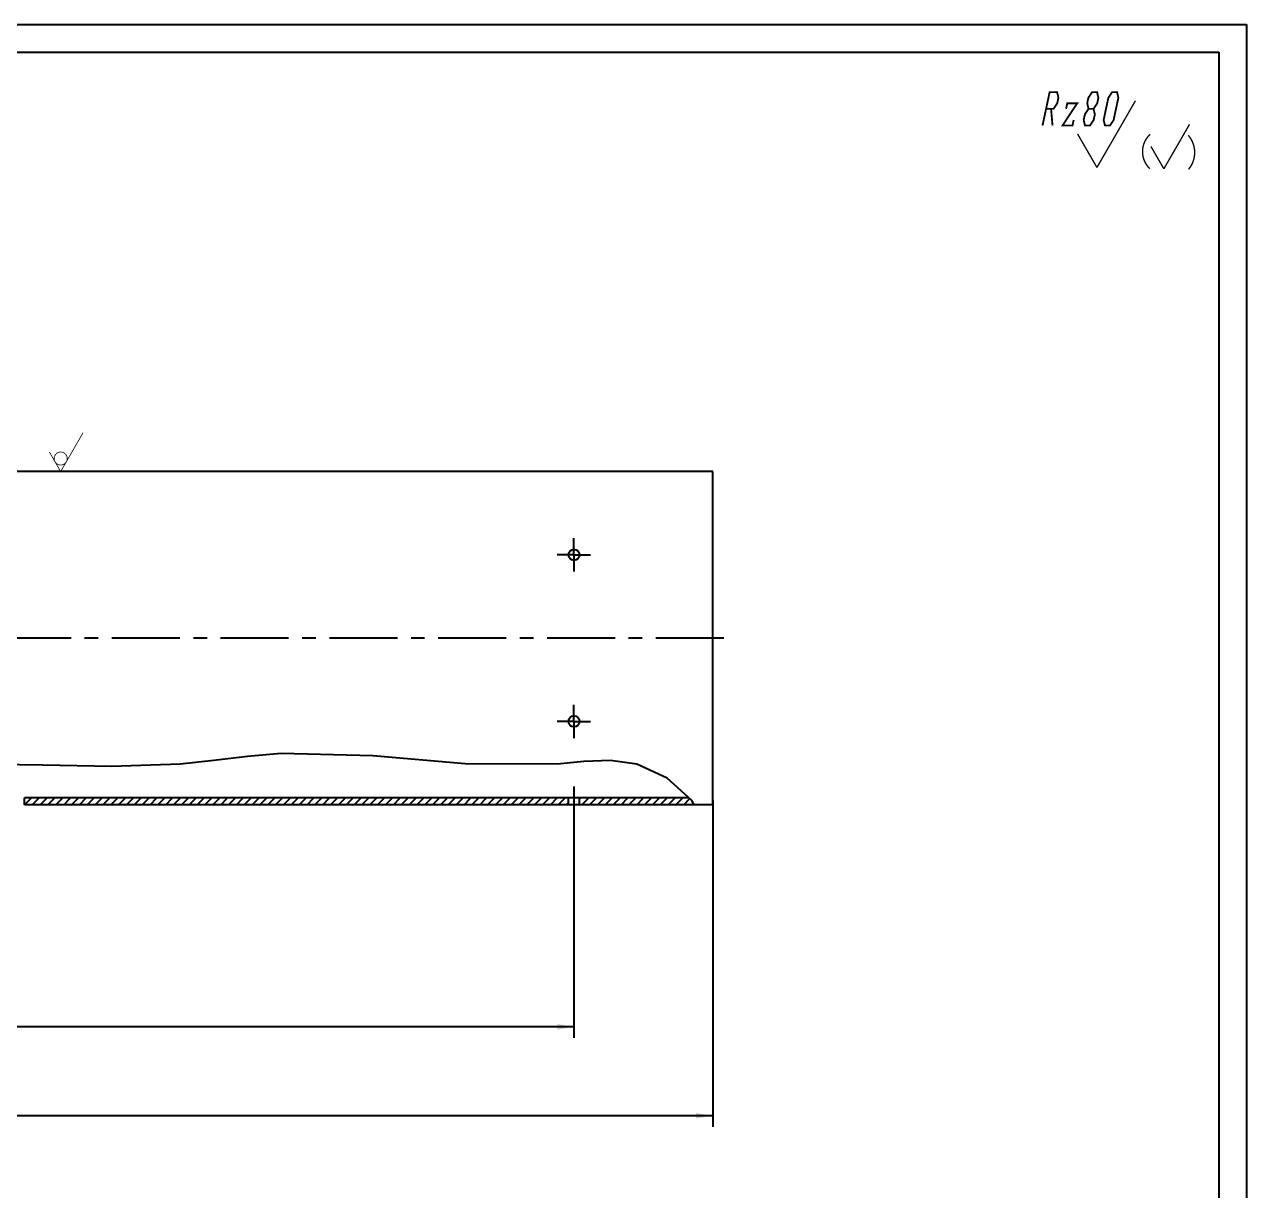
# Model space of a CAD drawing. Header units: millimetres. Extents: x 0 to 594, y 0 to 420.
# Drawn here: x 373.8 to 594, y 210 to 420 of the extents above; entities that cross this region are included whole.
import ezdxf

# ---------------------------------------------------------------- set-up
doc = ezdxf.new("R2010")
doc.units = ezdxf.units.MM
doc.header["$LTSCALE"] = 32.67
doc.linetypes.add('CENTER', pattern=[0.6, 0.375, -0.075, 0.075, -0.075])
doc.layers.get('0').update_dxf_attribs({"linetype": 'CONTINUOUS'})
for name, color, linetype in [('ALL_AXIS', 7, 'CONTINUOUS'), ('ALL_DIMENSIONS', 7, 'CONTINUOUS'), ('ALL_SURF_FIN', 7, 'CONTINUOUS')]:
    doc.layers.add(name, color=color, linetype=linetype)
doc.styles.get("Standard").update_dxf_attribs({"font": 'txt', "width": 0.7})
doc.dimstyles.new('DIMSTYLE_1', dxfattribs={"dimtxt": 3.5, "dimasz": 3, "dimexe": 0.18, "dimexo": 0.0625, "dimgap": 0.09, "dimtad": 1, "dimdec": 5, "dimlfac": 4, "dimdsep": 46, "dimtxsty": 'STANDARD', "dimblk": '_FILLED', "dimblk1": '_FILLED', "dimblk2": '_FILLED', "dimcen": 0.09, "dimadec": 0, "dimazin": 0, "dimtp": 1.2, "dimtm": 1.2, "dimtfac": 1, "dimtdec": 5, "dimtofl": 0, "dimtmove": 0, "dimatfit": 3, "dimldrblk": '_FILLED', "dimfxl": 1, "dimtolj": 1, "dimarcsym": 0})

# ---------------------------------------------------------------- blocks, each defined once
blk = doc.blocks.new('_FILLED')
at = {"color": 0, "linetype": 'BYBLOCK'}
blk.add_solid([(0, 0), (-1, 0.167), (-1, -0.167)], dxfattribs=at)
blk = doc.blocks.new('*D0')
at = {"layer": 'ALL_DIMENSIONS', "color": 2, "linetype": 'CONTINUOUS'}
for p, q in [((110.32, 279.91), (110.32, 221.48)), ((497.82, 280.23), (497.82, 221.48)), ((110.32, 223.48), (304.07, 223.48)), ((497.82, 223.48), (304.07, 223.48))]:
    blk.add_line(p, q, dxfattribs=at)
at = {"layer": 'ALL_DIMENSIONS', "color": 2, "linetype": 'CONTINUOUS', "xscale": 3, "yscale": 3, "zscale": 3, "rotation": 180}
blk.add_blockref('_FILLED', (110.32, 223.48), dxfattribs=at)
at = {"layer": 'ALL_DIMENSIONS', "color": 2, "linetype": 'CONTINUOUS', "xscale": 3, "yscale": 3, "zscale": 3}
blk.add_blockref('_FILLED', (497.82, 223.48), dxfattribs=at)
blk = doc.blocks.new('*D19')
at = {"layer": 'ALL_DIMENSIONS', "color": 2, "linetype": 'CONTINUOUS'}
for p, q in [((110.32, 283.18), (110.32, 237.48)), ((472.82, 277.48), (472.82, 237.48)), ((110.32, 239.48), (291.57, 239.48)), ((472.82, 239.48), (291.57, 239.48))]:
    blk.add_line(p, q, dxfattribs=at)
at = {"layer": 'ALL_DIMENSIONS', "color": 2, "linetype": 'CONTINUOUS', "xscale": 3, "yscale": 3, "zscale": 3, "rotation": 180}
blk.add_blockref('_FILLED', (110.32, 239.48), dxfattribs=at)
at = {"layer": 'ALL_DIMENSIONS', "color": 2, "linetype": 'CONTINUOUS', "xscale": 3, "yscale": 3, "zscale": 3}
blk.add_blockref('_FILLED', (472.82, 239.48), dxfattribs=at)
blk = doc.blocks.new('SYM_0_BL1', base_point=(570.48, 400.33))
at = {"layer": 'ALL_SURF_FIN', "color": 2, "linetype": 'CONTINUOUS'}
for points, const_width in [([(557.24, 401.8), (558.52, 407.8), (559.87, 407.8), (560.1, 406.8), (559.89, 405.8), (559.23, 404.8), (557.88, 404.8)], 0.333), ([(566.43, 404.8), (567.09, 405.8), (567.3, 406.8), (567.07, 407.8), (566.17, 407.8), (565.5, 406.8), (565.29, 405.8), (565.53, 404.8)], 0.333), ([(568.49, 401.8), (568.25, 402.8), (569.1, 406.8), (569.77, 407.8), (570.67, 407.8), (570.9, 406.8), (570.05, 402.8), (569.39, 401.8), (568.49, 401.8)], 0.333), ([(561.48, 404.8), (561.69, 405.8), (563.49, 405.8), (560.84, 401.8), (562.64, 401.8), (562.85, 402.8)], 0.333), ([(567.04, 394.24), (573.98, 406.26)], 0.25), ([(558.78, 404.8), (559.04, 401.8)], 0.333), ([(564.89, 401.8), (565.79, 401.8), (566.45, 402.8), (566.67, 403.8), (566.43, 404.8), (565.53, 404.8), (564.87, 403.8), (564.65, 402.8), (564.89, 401.8)], 0.333), ([(579.1, 394), (583.72, 402.01)], 0.25), ([(567.04, 394.24), (563.55, 400.29)], 0.25), ([(579.1, 394), (576.77, 398.03)], 0.25)]:
    blk.add_lwpolyline(points, dxfattribs=dict(at, const_width=const_width))
at = {"layer": 'ALL_SURF_FIN', "color": 2, "linetype": 'CONTINUOUS', "const_width": 0.25}
for points in [[(576.63, 400.22, 0.433164), (576.56, 394.04)], [(583.53, 393.89, 0.372459), (583.48, 400.05)]]:
    blk.add_lwpolyline(points, format="xyb", dxfattribs=at)
blk = doc.blocks.new('SF0_BL2', base_point=(381.36, 342.99))
at = {"layer": 'ALL_SURF_FIN', "color": 2, "linetype": 'CONTINUOUS', "const_width": 0.146}
for points in [[(380.35, 339.48), (384.4, 346.49)], [(380.35, 339.48), (378.32, 343.01)]]:
    blk.add_lwpolyline(points, dxfattribs=at)
blk.add_lwpolyline([(379.18, 341.83, 1), (381.53, 341.83, 1)], format="xyb", close=True, dxfattribs=at)

msp = doc.modelspace()

# ---------------------------------------------------------------- linework, layer by layer
at = {"color": 7, "linetype": 'CONTINUOUS'}
for p, q in [((0, 420), (594, 420)), ((594, 420), (594, 0)), ((20, 415), (589, 415)), ((589, 415), (589, 5)), ((497.8236612, 339.4844294), (110.3236612, 339.4844294)), ((497.8236612, 279.4844294), (497.8236612, 339.4844294)), ((420.0734542, 288.6991683), (414.0157665, 288.1652279)), ((436.6146366, 288.2916131), (420.0734542, 288.6991683)), ((377.0597841, 286.6079525), (364.5985019, 286.7862389)), ((389.498209, 286.3456597), (377.0597841, 286.6079525)), ((401.900625, 286.7862389), (389.498209, 286.3456597)), ((407.9605318, 287.435344), (401.900625, 286.7862389)), ((414.0157665, 288.1652279), (407.9605318, 287.435344)), ((453.2017388, 286.8347944), (436.6146366, 288.2916131)), ((469.8096184, 286.7862389), (453.2017388, 286.8347944)), ((474.5966656, 287.2711668), (469.8096184, 286.7862389)), ((479.3800794, 287.4726981), (474.5966656, 287.2711668)), ((484.1565888, 286.7862389), (479.3800794, 287.4726981)), ((489.6153365, 284.2725682), (484.1565888, 286.7862389)), ((494.084995, 280.2556687), (489.6153365, 284.2725682)), ((471.8236612, 280.7344294), (373.8236612, 280.7344294)), ((373.8236612, 279.4844294), (373.8236612, 280.7344294)), ((471.8236612, 279.4844294), (471.8236612, 280.7344294)), ((493.5522715, 280.7344294), (473.8236612, 280.7344294)), ((473.8236612, 279.4844294), (473.8236612, 280.7344294)), ((494.475624, 279.4844294), (494.084995, 280.2556687)), ((471.8236612, 279.4844294), (373.8236612, 279.4844294)), ((497.8236612, 279.4844294), (473.8236612, 279.4844294))]:
    msp.add_line(p, q, dxfattribs=at)
at = {"color": 2, "linetype": 'CONTINUOUS'}
for p, q in [((373.8236612, 279.4877229), (375.0703678, 280.7344294)), ((375.2345813, 279.4844294), (376.4845813, 280.7344294)), ((376.6487949, 279.4844294), (377.8987949, 280.7344294)), ((378.0630084, 279.4844294), (379.3130084, 280.7344294)), ((379.477222, 279.4844294), (380.727222, 280.7344294)), ((380.8914356, 279.4844294), (382.1414356, 280.7344294)), ((382.3056491, 279.4844294), (383.5556491, 280.7344294)), ((383.7198627, 279.4844294), (384.9698627, 280.7344294)), ((385.1340763, 279.4844294), (386.3840763, 280.7344294)), ((386.5482898, 279.4844294), (387.7982898, 280.7344294)), ((387.9625034, 279.4844294), (389.2125034, 280.7344294)), ((389.3767169, 279.4844294), (390.6267169, 280.7344294)), ((390.7909305, 279.4844294), (392.0409305, 280.7344294)), ((392.2051441, 279.4844294), (393.4551441, 280.7344294)), ((393.6193576, 279.4844294), (394.8693576, 280.7344294)), ((395.0335712, 279.4844294), (396.2835712, 280.7344294)), ((396.4477848, 279.4844294), (397.6977848, 280.7344294)), ((397.8619983, 279.4844294), (399.1119983, 280.7344294)), ((399.2762119, 279.4844294), (400.5262119, 280.7344294)), ((400.6904254, 279.4844294), (401.9404254, 280.7344294)), ((402.104639, 279.4844294), (403.354639, 280.7344294)), ((403.5188526, 279.4844294), (404.7688526, 280.7344294)), ((404.9330661, 279.4844294), (406.1830661, 280.7344294)), ((406.3472797, 279.4844294), (407.5972797, 280.7344294)), ((407.7614933, 279.4844294), (409.0114933, 280.7344294)), ((409.1757068, 279.4844294), (410.4257068, 280.7344294)), ((410.5899204, 279.4844294), (411.8399204, 280.7344294)), ((412.0041339, 279.4844294), (413.2541339, 280.7344294)), ((413.4183475, 279.4844294), (414.6683475, 280.7344294)), ((414.8325611, 279.4844294), (416.0825611, 280.7344294)), ((416.2467746, 279.4844294), (417.4967746, 280.7344294)), ((417.6609882, 279.4844294), (418.9109882, 280.7344294)), ((419.0752018, 279.4844294), (420.3252018, 280.7344294)), ((420.4894153, 279.4844294), (421.7394153, 280.7344294)), ((421.9036289, 279.4844294), (423.1536289, 280.7344294)), ((423.3178424, 279.4844294), (424.5678424, 280.7344294)), ((424.732056, 279.4844294), (425.982056, 280.7344294)), ((426.1462696, 279.4844294), (427.3962696, 280.7344294)), ((427.5604831, 279.4844294), (428.8104831, 280.7344294)), ((428.9746967, 279.4844294), (430.2246967, 280.7344294)), ((430.3889103, 279.4844294), (431.6389103, 280.7344294)), ((431.8031238, 279.4844294), (433.0531238, 280.7344294)), ((433.2173374, 279.4844294), (434.4673374, 280.7344294)), ((434.6315509, 279.4844294), (435.8815509, 280.7344294)), ((436.0457645, 279.4844294), (437.2957645, 280.7344294)), ((437.4599781, 279.4844294), (438.7099781, 280.7344294)), ((438.8741916, 279.4844294), (440.1241916, 280.7344294)), ((440.2884052, 279.4844294), (441.5384052, 280.7344294)), ((441.7026188, 279.4844294), (442.9526188, 280.7344294)), ((443.1168323, 279.4844294), (444.3668323, 280.7344294)), ((444.5310459, 279.4844294), (445.7810459, 280.7344294)), ((445.9452594, 279.4844294), (447.1952594, 280.7344294)), ((447.359473, 279.4844294), (448.609473, 280.7344294)), ((448.7736866, 279.4844294), (450.0236866, 280.7344294)), ((450.1879001, 279.4844294), (451.4379001, 280.7344294)), ((451.6021137, 279.4844294), (452.8521137, 280.7344294)), ((453.0163273, 279.4844294), (454.2663273, 280.7344294)), ((454.4305408, 279.4844294), (455.6805408, 280.7344294)), ((455.8447544, 279.4844294), (457.0947544, 280.7344294)), ((457.2589679, 279.4844294), (458.5089679, 280.7344294)), ((458.6731815, 279.4844294), (459.9231815, 280.7344294)), ((460.0873951, 279.4844294), (461.3373951, 280.7344294)), ((461.5016086, 279.4844294), (462.7516086, 280.7344294)), ((462.9158222, 279.4844294), (464.1658222, 280.7344294)), ((464.3300358, 279.4844294), (465.5800358, 280.7344294)), ((465.7442493, 279.4844294), (466.9942493, 280.7344294)), ((467.1584629, 279.4844294), (468.4084629, 280.7344294)), ((468.5726764, 279.4844294), (469.8226764, 280.7344294)), ((469.98689, 279.4844294), (471.23689, 280.7344294)), ((471.4011036, 279.4844294), (471.8236612, 279.9069871)), ((473.8236612, 280.4927735), (474.0653171, 280.7344294)), ((474.2295307, 279.4844294), (475.4795307, 280.7344294)), ((475.6437443, 279.4844294), (476.8937443, 280.7344294)), ((477.0579578, 279.4844294), (478.3079578, 280.7344294)), ((478.4721714, 279.4844294), (479.7221714, 280.7344294)), ((479.8863849, 279.4844294), (481.1363849, 280.7344294)), ((481.3005985, 279.4844294), (482.5505985, 280.7344294)), ((482.7148121, 279.4844294), (483.9648121, 280.7344294)), ((484.1290256, 279.4844294), (485.3790256, 280.7344294)), ((485.5432392, 279.4844294), (486.7932392, 280.7344294)), ((486.9574528, 279.4844294), (488.2074528, 280.7344294)), ((488.3716663, 279.4844294), (489.6216663, 280.7344294)), ((489.7858799, 279.4844294), (491.0358799, 280.7344294)), ((491.2000934, 279.4844294), (492.4500934, 280.7344294)), ((492.614307, 279.4844294), (493.7166128, 280.5867352)), ((494.0285206, 279.4844294), (494.3253044, 279.7812132))]:
    msp.add_line(p, q, dxfattribs=at)
at = {"layer": 'ALL_AXIS', "color": 7, "linetype": 'CENTER'}
for p, q in [((472.8236612, 324.4844294), (472.8236612, 327.4844294)), ((472.8236612, 324.4844294), (469.8236612, 324.4844294)), ((472.8236612, 324.4844294), (475.8236612, 324.4844294)), ((472.8236612, 324.4844294), (472.8236612, 321.4844294)), ((499.8236612, 309.4844294), (108.3236612, 309.4844294)), ((472.8236612, 294.4844294), (472.8236612, 297.4844294)), ((472.8236612, 294.4844294), (469.8236612, 294.4844294)), ((472.8236612, 294.4844294), (475.8236612, 294.4844294)), ((472.8236612, 294.4844294), (472.8236612, 291.4844294)), ((472.8236612, 282.7344294), (472.8236612, 277.4844294))]:
    msp.add_line(p, q, dxfattribs=at)
at = {"layer": 'ALL_AXIS', "color": 7, "linetype": 'CONTINUOUS'}
for p, q in [((473.8227262, 280.7344294), (471.8245963, 280.7344294)), ((473.8227262, 279.4844294), (471.8245963, 279.4844294))]:
    msp.add_line(p, q, dxfattribs=at)
for centre in [(472.8236612, 324.4844294), (472.8236612, 294.4844294)]:
    msp.add_circle(centre, 1, dxfattribs=at)

# ---------------------------------------------------------------- block references
at = {"layer": 'ALL_SURF_FIN', "color": 2, "linetype": 'CONTINUOUS'}
for name, p in [('SYM_0_BL1', (570.4829086, 400.3303185)), ('SF0_BL2', (381.3570001, 342.9884403))]:
    msp.add_blockref(name, p, dxfattribs=at)

# ---------------------------------------------------------------- dimensions: what is measured, and where the dimension line sits
at = {"layer": 'ALL_DIMENSIONS', "color": 2, "linetype": 'CONTINUOUS'}
dim = msp.add_linear_dim(base=(472.8236612, 239.4844294), p1=(110.3236612, 283.1844294), p2=(472.8236612, 277.4844294), dimstyle='DIMSTYLE_1', dxfattribs=at)
dim.commit()
dim.dimension.update_dxf_attribs({"geometry": '*D19', "text_midpoint": (286.6736612, 240.3594294), "dimtype": 160})
dim = msp.add_linear_dim(base=(110.3236612, 223.4844294), p1=(497.8236612, 280.2251336), p2=(110.3236612, 279.9068221), angle=180, dimstyle='DIMSTYLE_1', dxfattribs=at)
dim.commit()
dim.dimension.update_dxf_attribs({"geometry": '*D0', "text_midpoint": (299.1736612, 224.3594294), "dimtype": 160})

doc.saveas('drawing.dxf')
